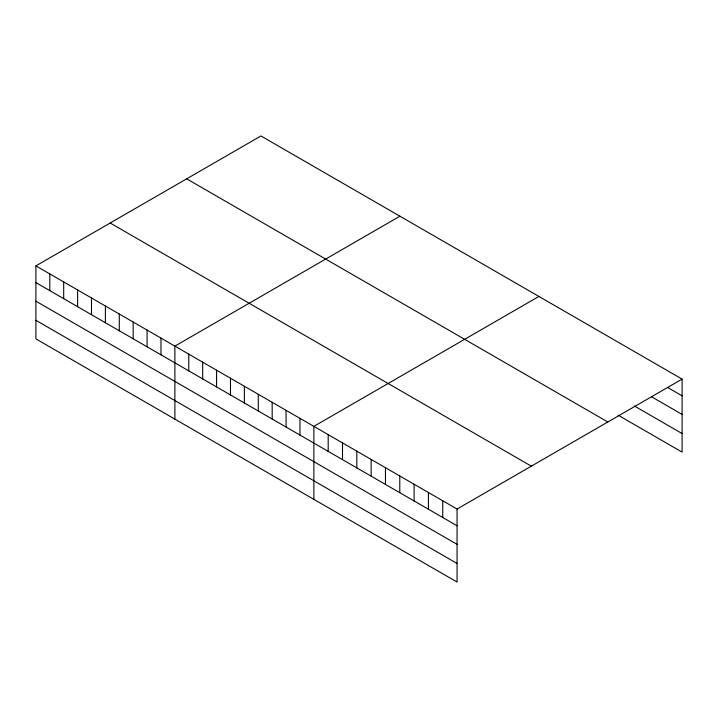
<?xml version="1.0" encoding="UTF-8"?>
<svg xmlns="http://www.w3.org/2000/svg" width="718" height="718" viewBox="0 0 718 718"><rect width="100%" height="100%" fill="white"/><g stroke="black" fill="none" stroke-linecap="round" stroke-linejoin="round"><path stroke-width="1.08" d="M35.9 265.884L457.061 509.044L457.061 582.038L35.9 338.887L35.9 265.884L260.939 135.962L682.1 379.113L682.1 452.116L618.135 415.183M399.926 216.199L174.887 346.13L174.887 419.124M538.904 296.444L313.865 426.366L313.865 499.369M457.061 509.044L682.1 379.113M667.785 387.567L682.1 395.842M651.549 396.776L682.1 414.412M634.371 405.984L682.1 433.546M186.68 178.836L607.841 421.996M110.159 223.011L531.32 466.161M35.9 282.605L457.061 525.764M35.9 301.183L457.061 544.334M35.9 320.309L457.061 563.468M442.746 500.778L442.746 517.499M428.422 492.503L428.422 509.233M414.106 484.237L414.106 500.958M399.782 475.971L399.782 492.692M385.467 467.705L385.467 484.426M371.143 459.439L371.143 476.16M356.828 451.173L356.828 467.894M342.504 442.898L342.504 459.628M328.189 434.632L328.189 451.362M299.971 418.343L299.971 435.063M286.069 410.319L286.069 427.039M272.176 402.295L272.176 419.016M258.274 394.272L258.274 410.992M244.371 386.248L244.371 402.969M230.478 378.224L230.478 394.945M216.576 370.201L216.576 386.921M202.682 362.177L202.682 378.898M188.78 354.154L188.78 370.874M160.985 338.106L160.985 354.827M147.082 330.083L147.082 346.803M133.189 322.059L133.189 338.779M119.287 314.026L119.287 330.756M105.393 306.003L105.393 322.732M91.491 297.979L91.491 314.708M77.598 289.955L77.598 306.685M63.696 281.932L63.696 298.652M49.802 273.908L49.802 290.628"/></g></svg>
